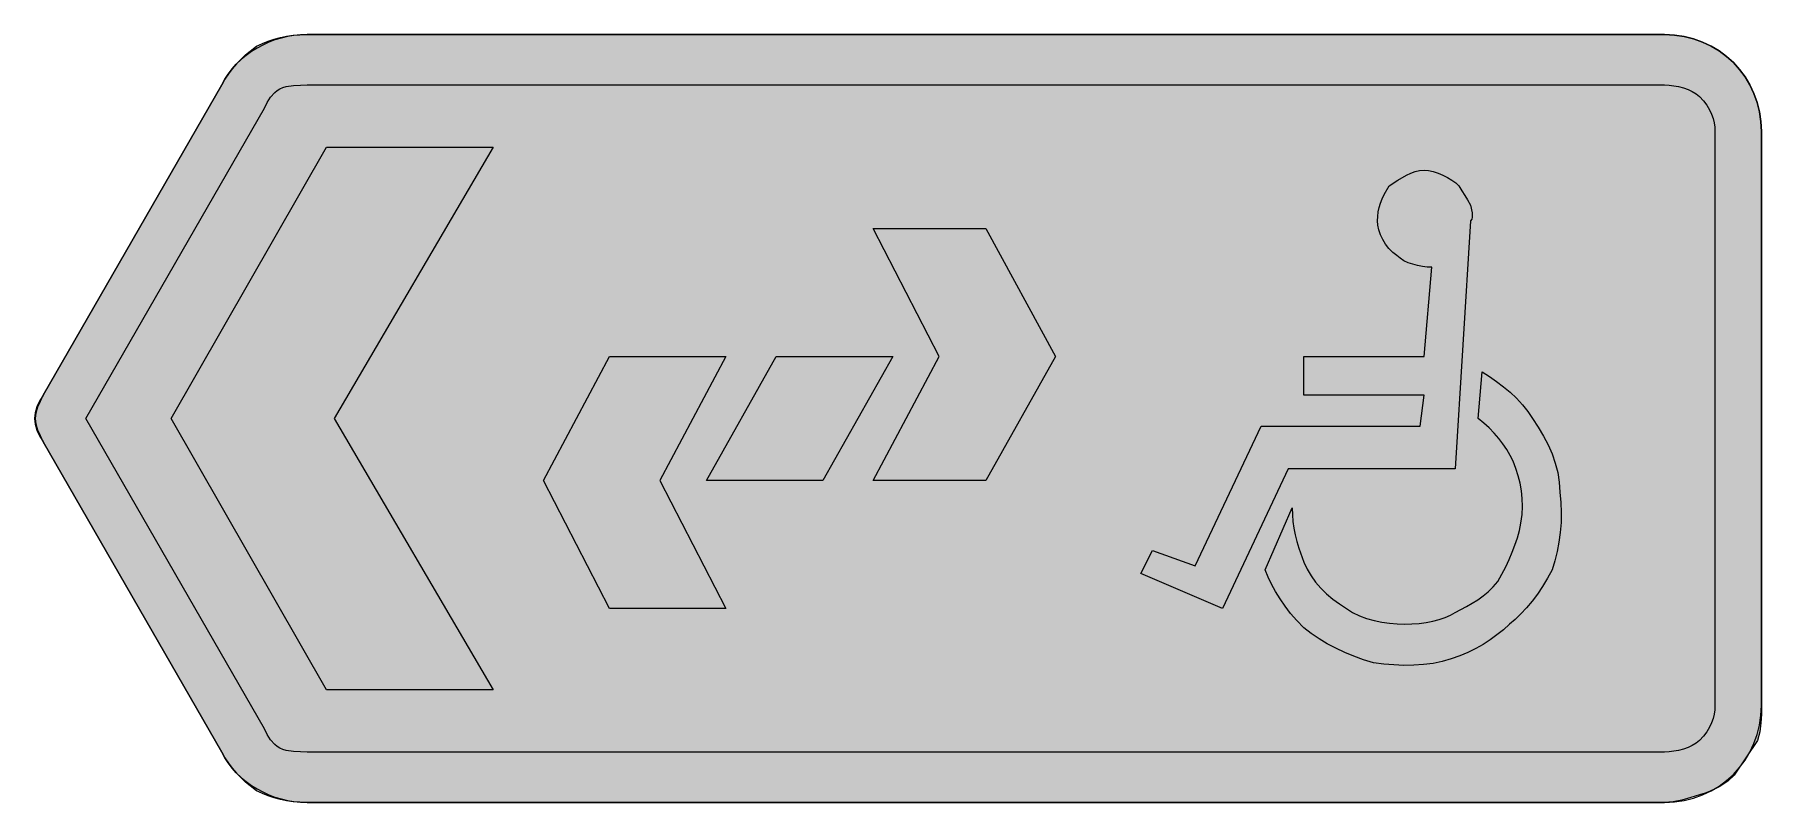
# Model space of a CAD drawing. Header units: metres. Extents: x 15 to 550, y 11 to 249.
import ezdxf

# ---------------------------------------------------------------- set-up
doc = ezdxf.new("R2010")
doc.units = ezdxf.units.M
for name, color, linetype, true_color in [('FILL_BLACK_000000', 7, 'Continuous', 0x000000), ('FILL_SILVER_C3C3C3', 7, 'Continuous', 0xc3c3c3), ('FILL_WHITE_FFFFFF', 7, 'Continuous', 0xffffff), ('STROKE_BLACK_000000', 7, 'Continuous', 0x000000)]:
    doc.layers.add(name, color=color, linetype=linetype, true_color=true_color)

msp = doc.modelspace()

# ---------------------------------------------------------------- hatches: boundary and pattern name
at = {"layer": 'FILL_BLACK_000000', "true_color": 0x000000}
h = msp.add_hatch(color=7, dxfattribs=at)
h.dxf.hatch_style = 1
h.paths.add_polyline_path([(99.75, 26.64), (97.76, 26.66), (95.55, 26.79), (93.34, 27.15), (92.3, 27.44), (91.35, 27.84), (90.5, 28.34), (89.76, 28.95), (88.5, 30.39), (87.47, 32.06), (86.55, 33.84), (31.35, 129.84), (86.55, 225.84), (87.47, 227.62), (88.5, 229.29), (89.76, 230.73), (90.5, 231.34), (91.35, 231.84), (92.3, 232.24), (93.34, 232.53), (95.55, 232.89), (97.76, 233.02), (99.75, 233.04), (519.75, 233.04), (521.15, 232.98), (522.62, 232.81), (524.12, 232.53), (525.6, 232.14), (527.03, 231.63), (528.36, 231.01), (529.54, 230.28), (530.55, 229.44), (531.79, 228.09), (532.82, 226.74), (533.65, 225.39), (534.3, 224.04), (534.78, 222.69), (535.11, 221.34), (535.29, 219.99), (535.35, 218.64), (535.35, 41.04), (535.29, 39.69), (535.11, 38.34), (534.78, 36.99), (534.3, 35.64), (533.65, 34.29), (532.82, 32.94), (531.79, 31.59), (530.55, 30.24), (529.54, 29.4), (528.36, 28.66), (527.03, 28.05), (525.6, 27.54), (524.12, 27.15), (522.62, 26.86), (521.15, 26.7), (519.75, 26.64), (99.75, 26.64)])
at = {"layer": 'FILL_SILVER_C3C3C3', "true_color": 0xc3c3c3}
h = msp.add_hatch(color=7, dxfattribs=at)
h.dxf.hatch_style = 1
h.paths.add_polyline_path([(309.75, 188.64), (331.35, 149.04), (309.75, 110.64), (274.95, 110.64), (295.35, 149.04), (274.95, 188.64), (309.75, 188.64)])
h = msp.add_hatch(color=7, dxfattribs=at)
h.dxf.hatch_style = 1
h.paths.add_polyline_path([(208.95, 110.64), (229.35, 71.04), (193.35, 71.04), (172.95, 110.64), (193.35, 149.04), (229.35, 149.04), (208.95, 110.64)])
h = msp.add_hatch(color=7, dxfattribs=at)
h.dxf.hatch_style = 1
h.paths.add_polyline_path([(259.35, 110.64), (223.35, 110.64), (244.95, 149.04), (280.95, 149.04), (259.35, 110.64)])
at = {"layer": 'FILL_WHITE_FFFFFF', "true_color": 0xffffff}
h = msp.add_hatch(color=7, dxfattribs=at)
h.dxf.hatch_style = 1
h.paths.add_polyline_path([(549.75, 41.04), (549.73, 38.34), (549.6, 35.64), (549.24, 32.94), (548.55, 30.24), (541.35, 19.44), (539.32, 17.66), (536.85, 15.99), (535.44, 15.23), (533.92, 14.55), (532.29, 13.94), (530.55, 13.44), (527.85, 12.56), (525.15, 11.79), (522.45, 11.25), (519.75, 11.04), (99.75, 11.04), (97.55, 11.1), (95.46, 11.26), (93.44, 11.55), (91.5, 11.94), (89.61, 12.45), (87.77, 13.06), (85.95, 13.8), (84.15, 14.64), (80.77, 17.36), (79.26, 18.75), (77.85, 20.19), (76.56, 21.68), (75.37, 23.25), (74.31, 24.89), (73.35, 26.64), (18.15, 122.64), (17.27, 124.44), (16.5, 126.24), (15.96, 128.04), (15.75, 129.84), (15.96, 131.64), (16.5, 133.44), (17.27, 135.24), (18.15, 137.04), (73.35, 233.04), (74.31, 234.79), (75.37, 236.43), (76.56, 238), (77.85, 239.49), (79.26, 240.93), (80.77, 242.32), (84.15, 245.04), (85.95, 245.88), (87.77, 246.61), (89.61, 247.23), (91.5, 247.74), (93.44, 248.13), (95.46, 248.41), (97.55, 248.58), (99.75, 248.64), (519.75, 248.64), (522.86, 248.49), (525.86, 248.04), (528.76, 247.31), (531.52, 246.31), (534.15, 245.07), (536.62, 243.58), (538.93, 241.86), (541.05, 239.94), (542.97, 237.82), (544.69, 235.51), (546.18, 233.04), (547.42, 230.41), (548.42, 227.65), (549.15, 224.75), (549.6, 221.75), (549.75, 218.64), (549.75, 41.04)])
h = msp.add_hatch(color=7, dxfattribs=at)
h.dxf.hatch_style = 1
h.paths.add_polyline_path([(105.75, 213.84), (157.35, 213.84), (108.15, 129.84), (157.35, 45.84), (105.75, 45.84), (57.75, 129.84), (105.75, 213.84)])
h = msp.add_hatch(color=7, dxfattribs=at)
h.dxf.hatch_style = 1
h.paths.add_polyline_path([(454.95, 114.24), (403.35, 114.24), (382.95, 71.04), (357.75, 81.84), (361.35, 89.04), (374.55, 84.24), (394.95, 127.44), (444.15, 127.44), (445.35, 137.04), (408.15, 137.04), (408.15, 149.04), (445.35, 149.04), (447.75, 176.64), (446.35, 176.7), (444.88, 176.86), (443.38, 177.15), (441.9, 177.54), (440.47, 178.05), (439.14, 178.66), (437.96, 179.4), (436.95, 180.24), (435.66, 181.25), (434.49, 182.43), (433.47, 183.76), (432.6, 185.19), (431.9, 186.67), (431.38, 188.17), (431.06, 189.64), (430.95, 191.04), (431.01, 192.39), (431.17, 193.74), (431.46, 195.09), (431.85, 196.44), (432.36, 197.79), (432.97, 199.14), (434.55, 201.84), (437.25, 203.6), (439.95, 205.14), (441.3, 205.75), (442.65, 206.23), (444, 206.53), (445.35, 206.64), (446.75, 206.53), (448.22, 206.23), (449.72, 205.75), (451.2, 205.14), (452.63, 204.41), (453.96, 203.6), (455.14, 202.74), (456.15, 201.84), (457.05, 200.23), (457.95, 198.84), (458.85, 197.45), (459.75, 195.84), (460.2, 193.44), (460.26, 192.13), (460.09, 191.54), (459.75, 191.04), (454.95, 114.24)])
h = msp.add_hatch(color=7, dxfattribs=at)
h.dxf.hatch_style = 1
h.paths.add_polyline_path([(463.35, 144.24), (465.6, 142.83), (467.81, 141.31), (469.97, 139.68), (472.05, 137.94), (474.01, 136.08), (475.84, 134.11), (477.49, 132.03), (478.95, 129.84), (480.69, 127.14), (482.29, 124.42), (483.72, 121.68), (484.95, 118.89), (485.96, 116.05), (486.71, 113.13), (487.19, 110.14), (487.35, 107.04), (487.69, 103.89), (487.82, 100.76), (487.75, 97.65), (487.5, 94.59), (487.08, 91.58), (486.51, 88.65), (485.79, 85.79), (484.95, 83.04), (483.55, 80.4), (482.04, 77.88), (480.46, 75.51), (478.8, 73.29), (477.09, 71.24), (475.33, 69.37), (473.55, 67.7), (471.75, 66.24), (469.89, 64.5), (467.92, 62.86), (465.84, 61.35), (463.65, 59.94), (461.34, 58.65), (458.92, 57.46), (456.39, 56.4), (453.75, 55.44), (451, 54.65), (448.14, 54.07), (445.21, 53.69), (442.2, 53.49), (439.14, 53.46), (436.03, 53.58), (432.9, 53.85), (429.75, 54.24), (426.66, 55.2), (423.67, 56.26), (420.81, 57.45), (418.05, 58.74), (415.41, 60.15), (412.87, 61.66), (410.46, 63.3), (408.15, 65.04), (406.01, 67.29), (404.08, 69.54), (402.35, 71.79), (400.8, 74.04), (399.42, 76.29), (398.19, 78.54), (397.11, 80.79), (396.15, 83.04), (404.55, 102.24), (404.61, 100.04), (404.77, 97.93), (405.06, 95.87), (405.45, 93.84), (405.96, 91.81), (406.57, 89.75), (408.15, 85.44), (409.16, 83.25), (410.38, 81.16), (411.8, 79.2), (413.4, 77.34), (415.17, 75.6), (417.09, 73.96), (419.16, 72.45), (421.35, 71.04), (423.26, 69.8), (425.34, 68.77), (427.57, 67.94), (429.9, 67.29), (432.28, 66.81), (434.68, 66.48), (437.05, 66.3), (439.35, 66.24), (441.6, 66.3), (443.81, 66.46), (445.97, 66.75), (448.05, 67.14), (450.01, 67.65), (451.84, 68.26), (453.49, 69), (454.95, 69.84), (458.53, 71.68), (462, 73.74), (463.66, 74.93), (465.24, 76.25), (466.75, 77.75), (468.15, 79.44), (470.62, 83.94), (471.69, 86.19), (472.65, 88.44), (473.49, 90.69), (474.22, 92.94), (474.84, 95.19), (475.35, 97.44), (475.69, 100.09), (475.82, 102.63), (475.75, 105.1), (475.5, 107.49), (475.08, 109.83), (474.51, 112.12), (473.79, 114.39), (472.95, 116.64), (471.99, 118.44), (470.92, 120.22), (469.74, 121.98), (468.45, 123.69), (467.04, 125.35), (465.52, 126.93), (463.89, 128.44), (462.15, 129.84), (463.35, 144.24)])

# ---------------------------------------------------------------- linework, layer by layer
at = {"layer": 'FILL_BLACK_000000', "lineweight": 0, "true_color": 0x000000}
msp.add_lwpolyline([(99.75, 26.64), (97.76, 26.66), (95.55, 26.79), (93.34, 27.15), (92.3, 27.44), (91.35, 27.84), (90.5, 28.34), (89.76, 28.95), (88.5, 30.39), (87.47, 32.06), (86.55, 33.84), (31.35, 129.84), (86.55, 225.84), (87.47, 227.62), (88.5, 229.29), (89.76, 230.73), (90.5, 231.34), (91.35, 231.84), (92.3, 232.24), (93.34, 232.53), (95.55, 232.89), (97.76, 233.02), (99.75, 233.04), (519.75, 233.04), (521.15, 232.98), (522.62, 232.81), (524.12, 232.53), (525.6, 232.14), (527.03, 231.63), (528.36, 231.01), (529.54, 230.28), (530.55, 229.44), (531.79, 228.09), (532.82, 226.74), (533.65, 225.39), (534.3, 224.04), (534.78, 222.69), (535.11, 221.34), (535.29, 219.99), (535.35, 218.64), (535.35, 41.04), (535.29, 39.69), (535.11, 38.34), (534.78, 36.99), (534.3, 35.64), (533.65, 34.29), (532.82, 32.94), (531.79, 31.59), (530.55, 30.24), (529.54, 29.4), (528.36, 28.66), (527.03, 28.05), (525.6, 27.54), (524.12, 27.15), (522.62, 26.86), (521.15, 26.7), (519.75, 26.64)], close=True, dxfattribs=at)
at = {"layer": 'FILL_SILVER_C3C3C3', "lineweight": 0, "true_color": 0xc3c3c3}
for points in [[(309.75, 188.64), (331.35, 149.04), (309.75, 110.64), (274.95, 110.64), (295.35, 149.04), (274.95, 188.64)], [(208.95, 110.64), (229.35, 71.04), (193.35, 71.04), (172.95, 110.64), (193.35, 149.04), (229.35, 149.04)], [(259.35, 110.64), (223.35, 110.64), (244.95, 149.04), (280.95, 149.04)]]:
    msp.add_lwpolyline(points, close=True, dxfattribs=at)
at = {"layer": 'FILL_WHITE_FFFFFF', "lineweight": 0, "true_color": 0xffffff}
for points in [[(549.75, 41.04), (549.73, 38.34), (549.6, 35.64), (549.24, 32.94), (548.55, 30.24), (541.35, 19.44), (539.32, 17.66), (536.85, 15.99), (535.44, 15.23), (533.92, 14.55), (532.29, 13.94), (530.55, 13.44), (527.85, 12.56), (525.15, 11.79), (522.45, 11.25), (519.75, 11.04), (99.75, 11.04), (97.55, 11.1), (95.46, 11.26), (93.44, 11.55), (91.5, 11.94), (89.61, 12.45), (87.77, 13.06), (85.95, 13.8), (84.15, 14.64), (80.77, 17.36), (79.26, 18.75), (77.85, 20.19), (76.56, 21.68), (75.37, 23.25), (74.31, 24.89), (73.35, 26.64), (18.15, 122.64), (17.27, 124.44), (16.5, 126.24), (15.96, 128.04), (15.75, 129.84), (15.96, 131.64), (16.5, 133.44), (17.27, 135.24), (18.15, 137.04), (73.35, 233.04), (74.31, 234.79), (75.37, 236.43), (76.56, 238), (77.85, 239.49), (79.26, 240.93), (80.77, 242.32), (84.15, 245.04), (85.95, 245.88), (87.77, 246.61), (89.61, 247.23), (91.5, 247.74), (93.44, 248.13), (95.46, 248.41), (97.55, 248.58), (99.75, 248.64), (519.75, 248.64), (522.86, 248.49), (525.86, 248.04), (528.76, 247.31), (531.52, 246.31), (534.15, 245.07), (536.62, 243.58), (538.93, 241.86), (541.05, 239.94), (542.97, 237.82), (544.69, 235.51), (546.18, 233.04), (547.42, 230.41), (548.42, 227.65), (549.15, 224.75), (549.6, 221.75), (549.75, 218.64)], [(454.95, 114.24), (403.35, 114.24), (382.95, 71.04), (357.75, 81.84), (361.35, 89.04), (374.55, 84.24), (394.95, 127.44), (444.15, 127.44), (445.35, 137.04), (408.15, 137.04), (408.15, 149.04), (445.35, 149.04), (447.75, 176.64), (446.35, 176.7), (444.88, 176.86), (443.38, 177.15), (441.9, 177.54), (440.47, 178.05), (439.14, 178.66), (437.96, 179.4), (436.95, 180.24), (435.66, 181.25), (434.49, 182.43), (433.47, 183.76), (432.6, 185.19), (431.9, 186.67), (431.38, 188.17), (431.06, 189.64), (430.95, 191.04), (431.01, 192.39), (431.17, 193.74), (431.46, 195.09), (431.85, 196.44), (432.36, 197.79), (432.97, 199.14), (434.55, 201.84), (437.25, 203.6), (439.95, 205.14), (441.3, 205.75), (442.65, 206.23), (444, 206.53), (445.35, 206.64), (446.75, 206.53), (448.22, 206.23), (449.72, 205.75), (451.2, 205.14), (452.63, 204.41), (453.96, 203.6), (455.14, 202.74), (456.15, 201.84), (457.05, 200.23), (457.95, 198.84), (458.85, 197.45), (459.75, 195.84), (460.2, 193.44), (460.26, 192.13), (460.09, 191.54), (459.75, 191.04)], [(463.35, 144.24), (465.6, 142.83), (467.81, 141.31), (469.97, 139.68), (472.05, 137.94), (474.01, 136.08), (475.84, 134.11), (477.49, 132.03), (478.95, 129.84), (480.69, 127.14), (482.29, 124.42), (483.72, 121.68), (484.95, 118.89), (485.96, 116.05), (486.71, 113.13), (487.19, 110.14), (487.35, 107.04), (487.69, 103.89), (487.82, 100.76), (487.75, 97.65), (487.5, 94.59), (487.08, 91.58), (486.51, 88.65), (485.79, 85.79), (484.95, 83.04), (483.55, 80.4), (482.04, 77.88), (480.46, 75.51), (478.8, 73.29), (477.09, 71.24), (475.33, 69.37), (473.55, 67.7), (471.75, 66.24), (469.89, 64.5), (467.92, 62.86), (465.84, 61.35), (463.65, 59.94), (461.34, 58.65), (458.92, 57.46), (456.39, 56.4), (453.75, 55.44), (451, 54.65), (448.14, 54.07), (445.21, 53.69), (442.2, 53.49), (439.14, 53.46), (436.03, 53.58), (432.9, 53.85), (429.75, 54.24), (426.66, 55.2), (423.67, 56.26), (420.81, 57.45), (418.05, 58.74), (415.41, 60.15), (412.87, 61.66), (410.46, 63.3), (408.15, 65.04), (406.01, 67.29), (404.08, 69.54), (402.35, 71.79), (400.8, 74.04), (399.42, 76.29), (398.19, 78.54), (397.11, 80.79), (396.15, 83.04), (404.55, 102.24), (404.61, 100.04), (404.77, 97.93), (405.06, 95.87), (405.45, 93.84), (405.96, 91.81), (406.57, 89.75), (408.15, 85.44), (409.16, 83.25), (410.38, 81.16), (411.8, 79.2), (413.4, 77.34), (415.17, 75.6), (417.09, 73.96), (419.16, 72.45), (421.35, 71.04), (423.26, 69.8), (425.34, 68.77), (427.57, 67.94), (429.9, 67.29), (432.28, 66.81), (434.68, 66.48), (437.05, 66.3), (439.35, 66.24), (441.6, 66.3), (443.81, 66.46), (445.97, 66.75), (448.05, 67.14), (450.01, 67.65), (451.84, 68.26), (453.49, 69), (454.95, 69.84), (458.53, 71.68), (462, 73.74), (463.66, 74.93), (465.24, 76.25), (466.75, 77.75), (468.15, 79.44), (470.62, 83.94), (471.69, 86.19), (472.65, 88.44), (473.49, 90.69), (474.22, 92.94), (474.84, 95.19), (475.35, 97.44), (475.69, 100.09), (475.82, 102.63), (475.75, 105.1), (475.5, 107.49), (475.08, 109.83), (474.51, 112.12), (473.79, 114.39), (472.95, 116.64), (471.99, 118.44), (470.92, 120.22), (469.74, 121.98), (468.45, 123.69), (467.04, 125.35), (465.52, 126.93), (463.89, 128.44), (462.15, 129.84)]]:
    msp.add_lwpolyline(points, close=True, dxfattribs=at)
at = {"layer": 'FILL_WHITE_FFFFFF', "lineweight": 0, "true_color": 0x000000}
msp.add_lwpolyline([(105.75, 213.84), (157.35, 213.84), (108.15, 129.84), (157.35, 45.84), (105.75, 45.84), (57.75, 129.84)], close=True, dxfattribs=at)
at = {"layer": 'STROKE_BLACK_000000', "lineweight": 0, "true_color": 0x000000}
msp.add_lwpolyline([(549.75, 218.64), (549.6, 221.75), (549.15, 224.75), (548.42, 227.65), (547.42, 230.41), (546.18, 233.04), (544.69, 235.51), (542.97, 237.82), (541.05, 239.94), (538.93, 241.86), (536.62, 243.58), (534.15, 245.07), (531.52, 246.31), (528.76, 247.31), (525.86, 248.04), (522.86, 248.49), (519.75, 248.64), (99.75, 248.64), (97.73, 248.57), (95.71, 248.36), (93.71, 248.02), (91.74, 247.55), (89.81, 246.96), (87.92, 246.24), (86.08, 245.4), (84.3, 244.44), (82.59, 243.37), (80.96, 242.19), (79.42, 240.91), (77.98, 239.53), (76.64, 238.04), (75.42, 236.47), (74.32, 234.8), (73.35, 233.04), (18.15, 137.04), (16.97, 135.24), (16.12, 133.44), (15.62, 131.64), (15.45, 129.84), (15.62, 128.04), (16.12, 126.24), (16.97, 124.44), (18.15, 122.64), (73.35, 26.64), (74.32, 24.88), (75.42, 23.21), (76.64, 21.64), (77.98, 20.15), (79.42, 18.77), (80.96, 17.49), (82.59, 16.31), (84.3, 15.24), (86.08, 14.28), (87.92, 13.44), (89.81, 12.72), (91.74, 12.13), (93.71, 11.66), (95.71, 11.32), (97.73, 11.11), (99.75, 11.04), (519.75, 11.04), (522.86, 11.19), (525.86, 11.64), (528.76, 12.37), (531.52, 13.36), (534.15, 14.61), (536.62, 16.1), (538.93, 17.82), (541.05, 19.74), (542.97, 21.86), (544.69, 24.16), (546.18, 26.64), (547.42, 29.26), (548.42, 32.03), (549.15, 34.93), (549.6, 37.93), (549.75, 41.04), (549.75, 218.64)], dxfattribs=at)

doc.saveas('drawing.dxf')
